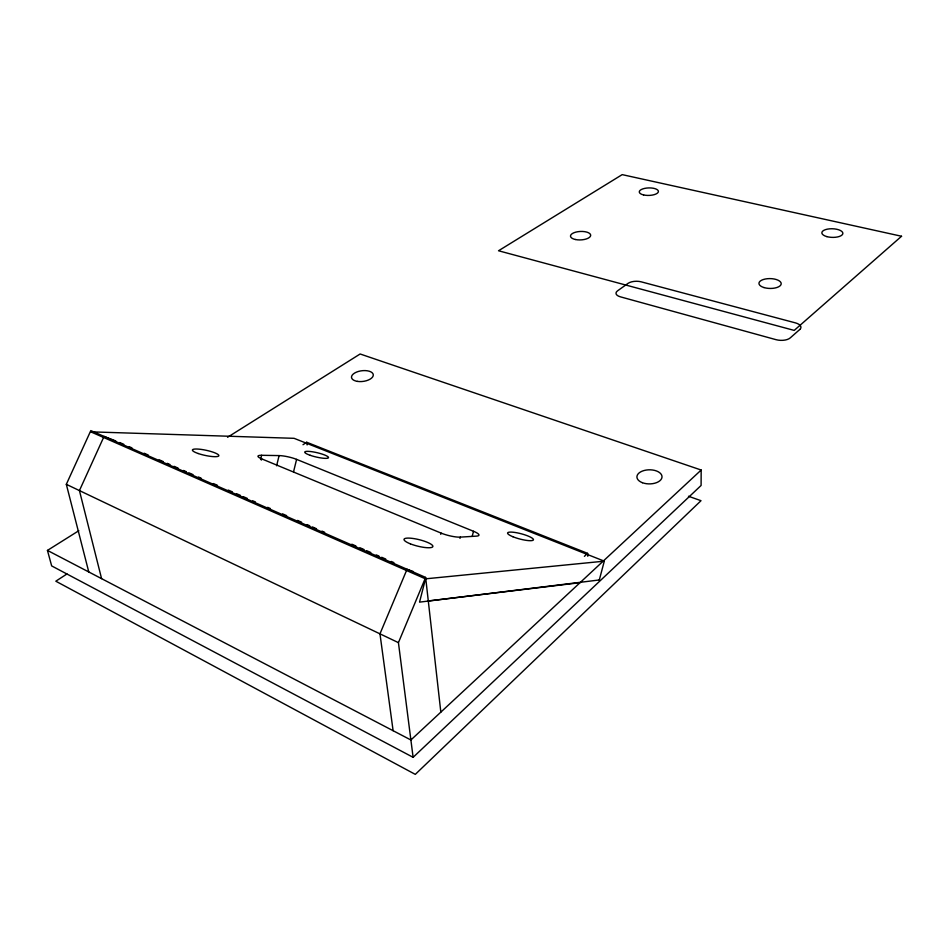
<?xml version="1.0" encoding="UTF-8"?>
<svg xmlns="http://www.w3.org/2000/svg" width="949" height="949" viewBox="0 0 949 949"><rect width="100%" height="100%" fill="white"/><g stroke="black" fill="none" stroke-linecap="round" stroke-linejoin="round"><path stroke-width="1.42" d="M227.558 437.275L360.134 353.989L701.169 470.028L701.097 485.461L413.112 757.326L51.661 565.912L47.45 550.408L78.826 530.705M260.595 459.53L261.627 455.295L279.101 455.591A12.764 2.396 12.9 0 1 296.598 459.375L473.504 531.274A13.82 2.883 14.4 0 1 476.422 536.138L460.312 537.122A14.045 2.977 14.2 0 1 441.083 533.089L261.746 458.889A12.978 2.456 12.8 0 1 261.627 455.295M261.461 460.051L261.746 458.889M276.61 465.769L279.101 455.591M293.538 471.867L296.598 459.375M599.163 580.491L604.299 561.167L425.484 578.843L419.541 602.141L599.365 579.958M440.763 534.346L441.083 533.089M459.98 538.38L460.312 537.122M472.234 536.185L473.504 531.274M413.112 757.326L398.426 642.639L425.638 577.419L90.819 430.609L66.323 484.334L88.779 571.974M701.169 470.028L410.893 739.983L47.45 550.408M584.394 556.339L587.656 553.362L306.705 442.258L303.004 444.725M66.976 573.955L55.813 581.203L415.294 774.372L701.014 500.692L688.476 496.256M428.296 600.954L580.029 582.686M92.243 431.89L294.071 438.319L604.299 561.167M413.373 571.595L407.05 569.27L379.968 633.837L393.111 730.706M115.766 440.929L104.058 436.41L79.431 490.586L101.59 578.653M119.716 442.531L123.797 444.31M129.218 446.694L131.935 447.881M144.153 453.231L148.222 455.01M159.088 459.767L163.157 461.558M167.226 463.337L169.942 464.524M174.011 466.315L178.092 468.094M183.513 470.479L186.229 471.665M188.946 472.851L193.015 474.63M198.448 477.015L201.164 478.201M213.383 483.551L217.451 485.342M228.306 490.099L232.375 491.879M236.455 493.658L240.524 495.449M243.241 496.635L247.309 498.415M252.742 500.799L255.459 501.985M267.665 507.335L270.382 508.522M282.6 513.884L286.669 515.663M297.535 520.42L301.604 522.199M307.037 524.583L309.742 525.77M312.458 526.956L316.527 528.747M321.96 531.12L324.677 532.306M351.818 544.204L355.899 545.983M359.968 547.763L364.036 549.554M366.753 550.74L370.822 552.52M376.255 554.904L378.971 556.09M381.688 557.277L385.757 559.068M391.19 561.44L393.894 562.627M90.772 431.842L425.484 578.843M66.323 484.334L398.426 642.639M306.705 442.258L307.12 444.939M425.638 577.419L440.834 712.141M587.656 553.362L587.787 556.28M799.793 329.469L790.185 337.939A10.439 4.923 1.7 0 1 776.021 339.671L620.338 296.812A9.632 4.365 -1.6 0 1 617.574 290.821L628.036 283.371A9.561 4.294 -1.5 0 1 641.192 281.829L795.345 322.85A10.356 4.828 1.8 0 1 799.793 329.469M901.55 236.254L794.206 330.406L498.533 250.761L622.188 174.628L901.55 236.254M357.476 381.391A10.973 5.374 -7.3 0 0 373.277 374.725A10.973 5.374 -7.3 0 0 356.409 372.15A10.973 5.374 -7.3 0 0 357.476 381.391M642.366 482.697A12.539 7.046 -0.4 0 0 661.975 477.359A12.539 7.046 -0.4 0 0 644.074 470.514A12.539 7.046 -0.4 0 0 642.366 482.697M198.187 453.515A13.547 2.622 12.2 0 0 218.839 455.793A13.547 2.622 12.2 0 0 199.824 449.233A13.547 2.622 12.2 0 0 198.187 453.515M310.204 455.306A12.218 2.206 13.2 0 0 328.52 457.643A12.218 2.206 13.2 0 0 311.165 451.605A12.218 2.206 13.2 0 0 310.204 455.306M512.911 536.743A13.405 2.717 14.8 0 0 533.397 539.922A13.405 2.717 14.8 0 0 515.129 532.484A13.405 2.717 14.8 0 0 512.911 536.743M410.383 543.848A14.852 3.321 14 0 0 432.874 546.541A14.852 3.321 14 0 0 412.174 538.356A14.852 3.321 14 0 0 410.383 543.848M826.887 236.621A10.522 4.318 1.7 0 0 842.866 233.407A10.522 4.318 1.7 0 0 827.291 229.16A10.522 4.318 1.7 0 0 826.887 236.621M643.588 194.936A9.573 3.76 -1.6 0 0 658.392 191.674A9.573 3.76 -1.6 0 0 644.549 188.412A9.573 3.76 -1.6 0 0 643.588 194.936M763.981 287.559A11.127 4.923 1 0 0 781.193 283.976A11.127 4.923 1 0 0 765.096 279.053A11.127 4.923 1 0 0 763.981 287.559M575.308 239.492A10.107 4.235 -2.6 0 0 590.681 235.423A10.107 4.235 -2.6 0 0 575.782 232.137A10.107 4.235 -2.6 0 0 575.308 239.492"/></g></svg>
